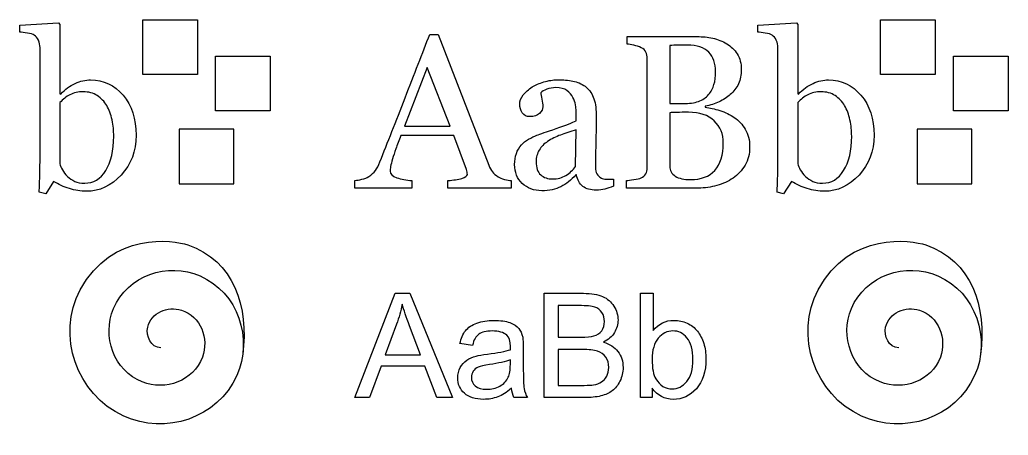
# Model space of a CAD drawing. Header units: inches. Extents: x 0 to 4, y 0 to 2.5.
# Drawn here: x 1.151 to 2.281, y 1.15 to 1.625 of the extents above; entities that cross this region are included whole.
import ezdxf

# ---------------------------------------------------------------- set-up
doc = ezdxf.new("R2010")
doc.units = ezdxf.units.IN
doc.layers.get('0').update_dxf_attribs({"linetype": 'CONTINUOUS'})

msp = doc.modelspace()

# ---------------------------------------------------------------- linework, layer by layer
at = {"color": 7}
for p, q in [((1.151177, 1.61872), (1.195366, 1.621528)), ((1.151177, 1.610908), (1.151177, 1.61872)), ((1.195366, 1.621528), (1.197076, 1.619697)), ((1.197076, 1.619697), (1.197076, 1.540351)), ((1.291667, 1.5625), (1.291667, 1.625)), ((1.291667, 1.625), (1.354167, 1.625)), ((1.354167, 1.625), (1.354167, 1.5625)), ((1.994417, 1.61872), (2.038607, 1.621528)), ((1.994417, 1.610908), (1.994417, 1.61872)), ((2.038607, 1.621528), (2.040316, 1.619697)), ((2.040316, 1.619697), (2.040316, 1.540351)), ((2.134907, 1.5625), (2.134907, 1.625)), ((2.134907, 1.625), (2.197407, 1.625)), ((2.197407, 1.625), (2.197407, 1.5625)), ((1.619662, 1.608222), (1.629427, 1.608222)), ((1.629427, 1.608222), (1.687167, 1.458808)), ((1.84537, 1.597114), (1.84537, 1.605781)), ((1.84537, 1.605781), (1.925326, 1.605781)), ((1.17437, 1.474067), (1.17437, 1.593207)), ((1.894076, 1.595649), (1.894076, 1.529121)), ((2.017611, 1.474067), (2.017611, 1.593207)), ((1.375, 1.520833), (1.375, 1.583333)), ((1.375, 1.583333), (1.4375, 1.583333)), ((1.4375, 1.583333), (1.4375, 1.520833)), ((2.21824, 1.520833), (2.21824, 1.583333)), ((2.21824, 1.583333), (2.28074, 1.583333)), ((2.28074, 1.583333), (2.28074, 1.520833)), ((1.61661, 1.570502), (1.590853, 1.503364)), ((1.642855, 1.503364), (1.61661, 1.570502)), ((1.868075, 1.456123), (1.868075, 1.580634)), ((1.354167, 1.5625), (1.291667, 1.5625)), ((2.197407, 1.5625), (2.134907, 1.5625)), ((1.197076, 1.540351), (1.19793, 1.540107)), ((1.938265, 1.539374), (1.938265, 1.539374)), ((2.040316, 1.540351), (2.04117, 1.540107)), ((1.197076, 1.530219), (1.197076, 1.460151)), ((1.894076, 1.529121), (1.909579, 1.529121)), ((1.934603, 1.526069), (1.934603, 1.52497)), ((2.040316, 1.530219), (2.040316, 1.460151)), ((1.4375, 1.520833), (1.375, 1.520833)), ((1.786898, 1.509467), (1.786898, 1.521552)), ((1.894076, 1.518745), (1.894076, 1.457709)), ((2.28074, 1.520833), (2.21824, 1.520833)), ((1.590853, 1.503364), (1.642855, 1.503364)), ((1.967684, 1.513251), (1.967684, 1.513251)), ((1.258599, 1.492011), (1.258599, 1.492011)), ((1.284111, 1.492866), (1.284112, 1.492866)), ((1.395833, 1.5), (1.333333, 1.5)), ((1.333333, 1.5), (1.333333, 1.4375)), ((1.395833, 1.4375), (1.395833, 1.5)), ((1.64725, 1.492499), (1.586581, 1.492499)), ((1.661654, 1.453681), (1.64725, 1.492499)), ((1.78641, 1.457099), (1.787142, 1.499213)), ((2.101839, 1.492011), (2.101839, 1.492011)), ((2.127352, 1.492866), (2.127352, 1.492866)), ((2.239074, 1.5), (2.176574, 1.5)), ((2.176574, 1.5), (2.176574, 1.4375)), ((2.239074, 1.4375), (2.239074, 1.5)), ((1.955111, 1.484077), (1.955111, 1.484077)), ((1.787386, 1.447577), (1.786654, 1.447577)), ((1.189874, 1.440131), (1.18084, 1.426093)), ((1.333333, 1.4375), (1.395833, 1.4375)), ((1.534213, 1.432563), (1.534213, 1.44123)), ((1.599398, 1.44123), (1.599398, 1.432563)), ((1.640536, 1.432563), (1.640536, 1.44123)), ((1.712679, 1.44123), (1.712679, 1.432563)), ((1.829745, 1.442572), (1.829745, 1.43476)), ((1.844515, 1.432563), (1.844515, 1.44123)), ((2.033114, 1.440131), (2.024081, 1.426093)), ((2.176574, 1.4375), (2.239074, 1.4375)), ((1.18084, 1.426093), (1.173272, 1.427802)), ((1.599398, 1.432563), (1.534213, 1.432563)), ((1.712679, 1.432563), (1.640536, 1.432563)), ((1.926547, 1.432563), (1.844515, 1.432563)), ((2.024081, 1.426093), (2.016512, 1.427802)), ((1.534213, 1.192925), (1.58003, 1.312229)), ((1.58003, 1.312229), (1.597038, 1.312229)), ((1.597038, 1.312229), (1.645866, 1.192925)), ((1.750521, 1.192925), (1.750521, 1.312229)), ((1.750521, 1.312229), (1.79528, 1.312229)), ((1.860384, 1.192925), (1.860384, 1.312229)), ((1.860384, 1.312229), (1.875032, 1.312229)), ((1.875032, 1.312229), (1.875032, 1.269667)), ((1.790153, 1.29815), (1.766309, 1.29815)), ((1.766309, 1.29815), (1.766309, 1.262099)), ((1.581739, 1.27691), (1.568636, 1.241916)), ((1.609082, 1.241916), (1.596631, 1.274957)), ((1.668491, 1.252739), (1.654167, 1.254693)), ((1.766309, 1.262099), (1.792106, 1.262099)), ((1.726595, 1.248671), (1.726595, 1.229139)), ((1.793896, 1.24802), (1.766308, 1.24802)), ((1.766308, 1.24802), (1.766309, 1.207004)), ((1.568636, 1.241916), (1.609082, 1.241916)), ((1.711784, 1.23093), (1.711784, 1.236301)), ((1.873813, 1.236789), (1.873813, 1.236789)), ((1.564079, 1.229058), (1.550977, 1.192925)), ((1.613965, 1.229058), (1.564079, 1.229058)), ((1.627881, 1.192925), (1.613965, 1.229058)), ((1.713005, 1.203586), (1.713005, 1.203586)), ((1.766309, 1.207004), (1.796012, 1.207004)), ((1.873975, 1.203749), (1.873974, 1.192925)), ((1.550977, 1.192925), (1.534213, 1.192925)), ((1.645866, 1.192925), (1.627881, 1.192925)), ((1.731234, 1.192925), (1.715934, 1.192925)), ((1.796012, 1.192925), (1.750521, 1.192925)), ((1.873974, 1.192925), (1.860384, 1.192925))]:
    msp.add_line(p, q, dxfattribs=at)
for points in [[(1.159844, 1.609809), (1.156263, 1.610378), (1.153374, 1.610745), (1.151177, 1.610908)], [(1.167656, 1.60749), (1.16611, 1.608548), (1.163506, 1.609321), (1.159844, 1.609809)], [(1.172417, 1.601508), (1.171197, 1.604275), (1.16961, 1.606269), (1.167656, 1.60749)], [(1.591586, 1.535835), (1.602084, 1.562934), (1.611442, 1.587064), (1.619662, 1.608222)], [(1.925326, 1.605781), (1.931511, 1.605781), (1.937411, 1.60517), (1.943026, 1.60395)], [(2.003084, 1.609809), (1.999504, 1.610378), (1.996615, 1.610745), (1.994417, 1.610908)], [(2.010897, 1.60749), (2.009351, 1.608548), (2.006746, 1.609321), (2.003084, 1.609809)], [(2.015658, 1.601508), (2.014437, 1.604275), (2.01285, 1.606269), (2.010897, 1.60749)], [(1.17437, 1.593207), (1.17437, 1.595974), (1.173719, 1.598741), (1.172417, 1.601508)], [(1.852938, 1.595893), (1.849927, 1.596544), (1.847404, 1.596951), (1.84537, 1.597114)], [(1.861117, 1.593086), (1.858675, 1.594306), (1.855949, 1.595242), (1.852938, 1.595893)], [(1.86661, 1.587959), (1.865715, 1.590075), (1.863884, 1.591784), (1.861117, 1.593086)], [(1.903964, 1.595893), (1.900057, 1.595812), (1.896761, 1.59573), (1.894076, 1.595649)], [(1.913851, 1.596137), (1.911247, 1.596137), (1.907951, 1.596056), (1.903964, 1.595893)], [(1.938509, 1.587958), (1.933301, 1.593411), (1.925082, 1.596137), (1.913851, 1.596137)], [(1.943026, 1.60395), (1.948723, 1.602729), (1.954134, 1.600572), (1.959261, 1.59748)], [(1.959261, 1.59748), (1.964063, 1.594632), (1.96801, 1.590766), (1.971102, 1.585883)], [(2.017611, 1.593207), (2.017611, 1.595974), (2.01696, 1.598741), (2.015658, 1.601508)], [(1.868075, 1.580634), (1.868075, 1.583401), (1.867587, 1.585843), (1.86661, 1.587959)], [(1.946322, 1.56562), (1.946322, 1.575141), (1.943718, 1.582587), (1.938509, 1.587958)], [(1.971102, 1.585883), (1.974195, 1.581), (1.975741, 1.57506), (1.975741, 1.568061)], [(1.944491, 1.550849), (1.945712, 1.554999), (1.946322, 1.559923), (1.946322, 1.56562)], [(1.975741, 1.568061), (1.975741, 1.561957), (1.974642, 1.556505), (1.972445, 1.551704)], [(1.19793, 1.540107), (1.202975, 1.545478), (1.208469, 1.549506), (1.214409, 1.552192)], [(1.214409, 1.552192), (1.220431, 1.554877), (1.226332, 1.55622), (1.23211, 1.55622)], [(1.23211, 1.55622), (1.246921, 1.55622), (1.25929, 1.550361), (1.269219, 1.538642)], [(1.726474, 1.539008), (1.729159, 1.542426), (1.732618, 1.545478), (1.73685, 1.548163)], [(1.73685, 1.548163), (1.740512, 1.550442), (1.744947, 1.552354), (1.750155, 1.5539)], [(1.750155, 1.5539), (1.755364, 1.555528), (1.76045, 1.556342), (1.765414, 1.556342)], [(1.765414, 1.556342), (1.77225, 1.556342), (1.778191, 1.555853), (1.783237, 1.554877)], [(1.783237, 1.554877), (1.788363, 1.553982), (1.793002, 1.551988), (1.797153, 1.548895)], [(1.797153, 1.548895), (1.801303, 1.545884), (1.804436, 1.541775), (1.806552, 1.536566)], [(1.938265, 1.539374), (1.941276, 1.542874), (1.943352, 1.546699), (1.944491, 1.550849)], [(1.972445, 1.551704), (1.970247, 1.546983), (1.967155, 1.542914), (1.963167, 1.539496)], [(2.04117, 1.540107), (2.046216, 1.545478), (2.051709, 1.549506), (2.05765, 1.552192)], [(2.05765, 1.552192), (2.063672, 1.554877), (2.069572, 1.55622), (2.07535, 1.55622)], [(2.07535, 1.55622), (2.090161, 1.55622), (2.102531, 1.550361), (2.112459, 1.538642)], [(1.20855, 1.539252), (1.204318, 1.537055), (1.200494, 1.534044), (1.197076, 1.530219)], [(1.223565, 1.542671), (1.217868, 1.542671), (1.212863, 1.541531), (1.20855, 1.539252)], [(1.239678, 1.538276), (1.235202, 1.541206), (1.229831, 1.542671), (1.223565, 1.542671)], [(1.250542, 1.526801), (1.247776, 1.531521), (1.244154, 1.535346), (1.239678, 1.538276)], [(1.269219, 1.538642), (1.279147, 1.526923), (1.284111, 1.511664), (1.284111, 1.492866)], [(1.722568, 1.528266), (1.722568, 1.532009), (1.72387, 1.53559), (1.726474, 1.539008)], [(1.753329, 1.545478), (1.750155, 1.544257), (1.747917, 1.542955), (1.746615, 1.541571)], [(1.746615, 1.541571), (1.746615, 1.539944), (1.746981, 1.537543), (1.747714, 1.534369)], [(1.763827, 1.547431), (1.760084, 1.547431), (1.756584, 1.54678), (1.753329, 1.545478)], [(1.7764, 1.544013), (1.773471, 1.546292), (1.76928, 1.547431), (1.763827, 1.547431)], [(1.783358, 1.5362), (1.781731, 1.539211), (1.779412, 1.541816), (1.7764, 1.544013)], [(1.806552, 1.536566), (1.808749, 1.531439), (1.809848, 1.524807), (1.809848, 1.516669)], [(1.926669, 1.531684), (1.93147, 1.533393), (1.935336, 1.535956), (1.938265, 1.539374)], [(1.963167, 1.539496), (1.959424, 1.536241), (1.955111, 1.533474), (1.950228, 1.531196)], [(2.051791, 1.539252), (2.047559, 1.537055), (2.043734, 1.534044), (2.040316, 1.530219)], [(2.066805, 1.542671), (2.061109, 1.542671), (2.056104, 1.541531), (2.051791, 1.539252)], [(2.082919, 1.538276), (2.078443, 1.541206), (2.073072, 1.542671), (2.066805, 1.542671)], [(2.093783, 1.526801), (2.091016, 1.531521), (2.087394, 1.535346), (2.082919, 1.538276)], [(2.112459, 1.538642), (2.122388, 1.526923), (2.127352, 1.511664), (2.127352, 1.492866)], [(1.256646, 1.510444), (1.255344, 1.51671), (1.253309, 1.522163), (1.250542, 1.526801)], [(1.562777, 1.462593), (1.571485, 1.484321), (1.581088, 1.508735), (1.591586, 1.535835)], [(1.725375, 1.5185), (1.723503, 1.52143), (1.722568, 1.524685), (1.722568, 1.528266)], [(1.748935, 1.52558), (1.748935, 1.522732), (1.747633, 1.520128), (1.745028, 1.517768)], [(1.747714, 1.534369), (1.748528, 1.531195), (1.748935, 1.528266), (1.748935, 1.52558)], [(1.786166, 1.527655), (1.785759, 1.530666), (1.784823, 1.533515), (1.783358, 1.5362)], [(1.786898, 1.521552), (1.786898, 1.52261), (1.786654, 1.524644), (1.786166, 1.527655)], [(1.909579, 1.529121), (1.916252, 1.529121), (1.921949, 1.529975), (1.926669, 1.531684)], [(1.950228, 1.531196), (1.945427, 1.528998), (1.940218, 1.527289), (1.934603, 1.526069)], [(1.934603, 1.52497), (1.939567, 1.5244), (1.945101, 1.523139), (1.951205, 1.521186)], [(2.099886, 1.510444), (2.098584, 1.51671), (2.09655, 1.522163), (2.093783, 1.526801)], [(1.734408, 1.514228), (1.730339, 1.514228), (1.727328, 1.515652), (1.725375, 1.5185)], [(1.745028, 1.517768), (1.742505, 1.515408), (1.738965, 1.514228), (1.734408, 1.514228)], [(1.809848, 1.516669), (1.809848, 1.505031), (1.809726, 1.494696), (1.809481, 1.485663)], [(1.902132, 1.518989), (1.898552, 1.518907), (1.895866, 1.518826), (1.894076, 1.518745)], [(1.915316, 1.519233), (1.910108, 1.519233), (1.905713, 1.519151), (1.902132, 1.518989)], [(1.944735, 1.509345), (1.937899, 1.515937), (1.928093, 1.519233), (1.915316, 1.519233)], [(1.951205, 1.521186), (1.957389, 1.519314), (1.962883, 1.516669), (1.967684, 1.513251)], [(1.258599, 1.492011), (1.258599, 1.498033), (1.257948, 1.504178), (1.256646, 1.510444)], [(1.764193, 1.500678), (1.775424, 1.504421), (1.782992, 1.507351), (1.786898, 1.509467)], [(1.955111, 1.484077), (1.955111, 1.49433), (1.951652, 1.502753), (1.944735, 1.509345)], [(1.967684, 1.513251), (1.97273, 1.509833), (1.976921, 1.505358), (1.980257, 1.499824)], [(2.101839, 1.492011), (2.101839, 1.498033), (2.101188, 1.504178), (2.099886, 1.510444)], [(1.249444, 1.452582), (1.255547, 1.462185), (1.258599, 1.475328), (1.258599, 1.492011)], [(1.284112, 1.492866), (1.284112, 1.474799), (1.278415, 1.459622), (1.267022, 1.447333)], [(1.586581, 1.492499), (1.584302, 1.486803), (1.58243, 1.481839), (1.580965, 1.477607)], [(1.732577, 1.488349), (1.735914, 1.490302), (1.739047, 1.491848), (1.741976, 1.492987)], [(1.741976, 1.492987), (1.745638, 1.494371), (1.753044, 1.496934), (1.764193, 1.500678)], [(1.768954, 1.493232), (1.763745, 1.491279), (1.758903, 1.488837), (1.754427, 1.485908)], [(1.787142, 1.499213), (1.780225, 1.497179), (1.774162, 1.495185), (1.768954, 1.493232)], [(1.980257, 1.499824), (1.983594, 1.49429), (1.985262, 1.487576), (1.985262, 1.479682)], [(2.092684, 1.452582), (2.098787, 1.462185), (2.101839, 1.475328), (2.101839, 1.492011)], [(2.127352, 1.492866), (2.127352, 1.474799), (2.121656, 1.459622), (2.110262, 1.447333)], [(1.718661, 1.471991), (1.719963, 1.475653), (1.721916, 1.478949), (1.72452, 1.481879)], [(1.72452, 1.481879), (1.726555, 1.48432), (1.72924, 1.486477), (1.732577, 1.488349)], [(1.754427, 1.485908), (1.750358, 1.483141), (1.747144, 1.479845), (1.744784, 1.47602)], [(1.809481, 1.485663), (1.809237, 1.476711), (1.809115, 1.466905), (1.809115, 1.456244)], [(1.945467, 1.452827), (1.951896, 1.459907), (1.955111, 1.470323), (1.955111, 1.484077)], [(1.174126, 1.449531), (1.174289, 1.457994), (1.17437, 1.466173), (1.17437, 1.474067)], [(1.580965, 1.477607), (1.579582, 1.473375), (1.578321, 1.469469), (1.577181, 1.465888)], [(1.716708, 1.45954), (1.716708, 1.464179), (1.717359, 1.468329), (1.718661, 1.471991)], [(1.744784, 1.47602), (1.742424, 1.472276), (1.741244, 1.467801), (1.741244, 1.462592)], [(1.985262, 1.479682), (1.985262, 1.471625), (1.983513, 1.464627), (1.980013, 1.458686)], [(2.017367, 1.449531), (2.017529, 1.457994), (2.017611, 1.466173), (2.017611, 1.474067)], [(1.197076, 1.460151), (1.197564, 1.458198), (1.1985, 1.455919), (1.199883, 1.453315)], [(1.557528, 1.452583), (1.559318, 1.455024), (1.561068, 1.458361), (1.562777, 1.462593)], [(1.574984, 1.457343), (1.574577, 1.455146), (1.574374, 1.453355), (1.574374, 1.451972)], [(1.577181, 1.465888), (1.576123, 1.462389), (1.575391, 1.45954), (1.574984, 1.457343)], [(1.687167, 1.458808), (1.688387, 1.455635), (1.689771, 1.453071), (1.691317, 1.451118)], [(1.725375, 1.437812), (1.719597, 1.443345), (1.716708, 1.450588), (1.716708, 1.45954)], [(1.741244, 1.462592), (1.741244, 1.455838), (1.742993, 1.450873), (1.746493, 1.4477)], [(1.894076, 1.457709), (1.894076, 1.452583), (1.896151, 1.448717), (1.900301, 1.446113)], [(1.980013, 1.458686), (1.976514, 1.452745), (1.971957, 1.447862), (1.966341, 1.444038)], [(2.040316, 1.460151), (2.040804, 1.458198), (2.04174, 1.455919), (2.043123, 1.453315)], [(1.173272, 1.427802), (1.173679, 1.433824), (1.173964, 1.441067), (1.174126, 1.449531)], [(1.199883, 1.453315), (1.201348, 1.450711), (1.203301, 1.448229), (1.205743, 1.445869)], [(1.205743, 1.445869), (1.208184, 1.44359), (1.210951, 1.441718), (1.214043, 1.440253)], [(1.225396, 1.438178), (1.235324, 1.438178), (1.24334, 1.44298), (1.249444, 1.452582)], [(1.267022, 1.447333), (1.255629, 1.435045), (1.242404, 1.428901), (1.227349, 1.428901)], [(1.54996, 1.445747), (1.553215, 1.447944), (1.555738, 1.450223), (1.557528, 1.452583)], [(1.574374, 1.451972), (1.574374, 1.448717), (1.576937, 1.446194), (1.582064, 1.444404)], [(1.656283, 1.443671), (1.660515, 1.444892), (1.662631, 1.446398), (1.662631, 1.448188)], [(1.662386, 1.450873), (1.662224, 1.451931), (1.66198, 1.452867), (1.661654, 1.453681)], [(1.662631, 1.448188), (1.662631, 1.44892), (1.662549, 1.449816), (1.662386, 1.450873)], [(1.691317, 1.451118), (1.692863, 1.449165), (1.69502, 1.447252), (1.697787, 1.445381)], [(1.746493, 1.4477), (1.750073, 1.444526), (1.75459, 1.442939), (1.760042, 1.442939)], [(1.760042, 1.442939), (1.76582, 1.442939), (1.770907, 1.444322), (1.775301, 1.447089)], [(1.786654, 1.447577), (1.781364, 1.441718), (1.775668, 1.437242), (1.769564, 1.43415)], [(1.775301, 1.447089), (1.779696, 1.449938), (1.783399, 1.453274), (1.78641, 1.457099)], [(1.794589, 1.434516), (1.790845, 1.437527), (1.788444, 1.441881), (1.787386, 1.447577)], [(1.809115, 1.456244), (1.809115, 1.45307), (1.809644, 1.450547), (1.810702, 1.448676)], [(1.810702, 1.448676), (1.811842, 1.446804), (1.813551, 1.445217), (1.815829, 1.443915)], [(1.861117, 1.44416), (1.86364, 1.445299), (1.86543, 1.446805), (1.866488, 1.448676)], [(1.866488, 1.448676), (1.867546, 1.450629), (1.868075, 1.453112), (1.868075, 1.456123)], [(1.900301, 1.446113), (1.904452, 1.443509), (1.91023, 1.442206), (1.917635, 1.442206)], [(1.917635, 1.442206), (1.929761, 1.442206), (1.939038, 1.445747), (1.945467, 1.452827)], [(2.016512, 1.427802), (2.016919, 1.433824), (2.017204, 1.441067), (2.017367, 1.449531)], [(2.043123, 1.453315), (2.044588, 1.450711), (2.046541, 1.448229), (2.048983, 1.445869)], [(2.048983, 1.445869), (2.051424, 1.44359), (2.054191, 1.441718), (2.057284, 1.440253)], [(2.068636, 1.438178), (2.078565, 1.438178), (2.08658, 1.44298), (2.092684, 1.452582)], [(2.110262, 1.447333), (2.098869, 1.435045), (2.085645, 1.428901), (2.070589, 1.428901)], [(1.207818, 1.431952), (1.20147, 1.433987), (1.195489, 1.436713), (1.189874, 1.440131)], [(1.214043, 1.440253), (1.217136, 1.43887), (1.22092, 1.438178), (1.225396, 1.438178)], [(1.534213, 1.44123), (1.536329, 1.441393), (1.538973, 1.44184), (1.542147, 1.442573)], [(1.542147, 1.442573), (1.545321, 1.443387), (1.547925, 1.444445), (1.54996, 1.445747)], [(1.582064, 1.444404), (1.587191, 1.442613), (1.592969, 1.441556), (1.599398, 1.44123)], [(1.640536, 1.44123), (1.646883, 1.441637), (1.652132, 1.442451), (1.656283, 1.443671)], [(1.697787, 1.445381), (1.699658, 1.444241), (1.7021, 1.443265), (1.705111, 1.442451)], [(1.705111, 1.442451), (1.708122, 1.441719), (1.710645, 1.441312), (1.712679, 1.44123)], [(1.747714, 1.429511), (1.73868, 1.429511), (1.731234, 1.432278), (1.725375, 1.437812)], [(1.815829, 1.443915), (1.81705, 1.443182), (1.818962, 1.442775), (1.821567, 1.442694)], [(1.829745, 1.43476), (1.82592, 1.433377), (1.822543, 1.432278), (1.819613, 1.431464)], [(1.821567, 1.442694), (1.824252, 1.442613), (1.826978, 1.442572), (1.829745, 1.442572)], [(1.844515, 1.44123), (1.846468, 1.441393), (1.849317, 1.441718), (1.85306, 1.442207)], [(1.85306, 1.442207), (1.856804, 1.442776), (1.859489, 1.443427), (1.861117, 1.44416)], [(1.947787, 1.435493), (1.940951, 1.43354), (1.933871, 1.432563), (1.926547, 1.432563)], [(1.966341, 1.444038), (1.960889, 1.440294), (1.954704, 1.437446), (1.947787, 1.435493)], [(2.051058, 1.431952), (2.044711, 1.433987), (2.038729, 1.436713), (2.033114, 1.440131)], [(2.057284, 1.440253), (2.060376, 1.43887), (2.06416, 1.438178), (2.068636, 1.438178)], [(1.227349, 1.428901), (1.220757, 1.428901), (1.214247, 1.429918), (1.207818, 1.431952)], [(1.769564, 1.43415), (1.763542, 1.431057), (1.756259, 1.429511), (1.747714, 1.429511)], [(1.809847, 1.430121), (1.8035, 1.430121), (1.798413, 1.431586), (1.794589, 1.434516)], [(1.819613, 1.431464), (1.816765, 1.430569), (1.813509, 1.430121), (1.809847, 1.430121)], [(2.070589, 1.428901), (2.063998, 1.428901), (2.057487, 1.429918), (2.051058, 1.431952)], [(1.220279, 1.31602), (1.25655, 1.383814), (1.326783, 1.37314), (1.343208, 1.367554)], [(2.063519, 1.31602), (2.09979, 1.383814), (2.170023, 1.37314), (2.186449, 1.367554)], [(1.343208, 1.367554), (1.395828, 1.34966), (1.413133, 1.297031), (1.405903, 1.24228)], [(2.186449, 1.367554), (2.239068, 1.34966), (2.256373, 1.297031), (2.249143, 1.24228)], [(1.258263, 1.294731), (1.27419, 1.332812), (1.320221, 1.348222), (1.357207, 1.332135)], [(2.101503, 1.294731), (2.11743, 1.332812), (2.163461, 1.348222), (2.200447, 1.332135)], [(1.357207, 1.332135), (1.400595, 1.313263), (1.418019, 1.260421), (1.399066, 1.218091)], [(2.200447, 1.332135), (2.243835, 1.313263), (2.26126, 1.260421), (2.242307, 1.218091)], [(1.269922, 1.171776), (1.215907, 1.196507), (1.192691, 1.264456), (1.220279, 1.31602)], [(1.79528, 1.312229), (1.804394, 1.312229), (1.811692, 1.311008), (1.817171, 1.308566)], [(2.113162, 1.171776), (2.059147, 1.196507), (2.035931, 1.264456), (2.063519, 1.31602)], [(1.588168, 1.299696), (1.586648, 1.292046), (1.584505, 1.284451), (1.581739, 1.27691)], [(1.596631, 1.274957), (1.592833, 1.284993), (1.590012, 1.29324), (1.588168, 1.299696)], [(1.817171, 1.308566), (1.822705, 1.306179), (1.827018, 1.302463), (1.830111, 1.297417)], [(1.291211, 1.210888), (1.258433, 1.223853), (1.245031, 1.263095), (1.258263, 1.294731)], [(1.297375, 1.273443), (1.301108, 1.290391), (1.320416, 1.297854), (1.335918, 1.293023)], [(1.335918, 1.293023), (1.358125, 1.286103), (1.367539, 1.260286), (1.359954, 1.23938)], [(1.808301, 1.296441), (1.804774, 1.29758), (1.798725, 1.29815), (1.790153, 1.29815)], [(1.816439, 1.290256), (1.81454, 1.293294), (1.811827, 1.295356), (1.808301, 1.296441)], [(1.819287, 1.279839), (1.819287, 1.2838), (1.818338, 1.287272), (1.816439, 1.290256)], [(1.830111, 1.297417), (1.833257, 1.292426), (1.834831, 1.287191), (1.834831, 1.281711)], [(2.134451, 1.210888), (2.101673, 1.223853), (2.088271, 1.263095), (2.101503, 1.294731)], [(2.140615, 1.273443), (2.144348, 1.290391), (2.163656, 1.297854), (2.179158, 1.293023)], [(2.179158, 1.293023), (2.201365, 1.286103), (2.210779, 1.260286), (2.203195, 1.23938)], [(1.660596, 1.269504), (1.66358, 1.273302), (1.667893, 1.276204), (1.673535, 1.278212)], [(1.673535, 1.278212), (1.679178, 1.280273), (1.685715, 1.281304), (1.693148, 1.281304)], [(1.693148, 1.281304), (1.700526, 1.281304), (1.706521, 1.280436), (1.711133, 1.2787)], [(1.711133, 1.2787), (1.715745, 1.276964), (1.719135, 1.274766), (1.721306, 1.272108)], [(1.816195, 1.269423), (1.818256, 1.27219), (1.819287, 1.275662), (1.819287, 1.279839)], [(1.834831, 1.281711), (1.834831, 1.276611), (1.833447, 1.27181), (1.83068, 1.267307)], [(1.875032, 1.269667), (1.881217, 1.277425), (1.889111, 1.281304), (1.898714, 1.281304)], [(1.898714, 1.281304), (1.904031, 1.281304), (1.909049, 1.280219), (1.913769, 1.278049)], [(1.913769, 1.278049), (1.918544, 1.275933), (1.92245, 1.272922), (1.925488, 1.269016)], [(1.3125, 1.25), (1.300824, 1.250126), (1.29517, 1.263431), (1.297375, 1.273443)], [(1.654167, 1.254693), (1.655469, 1.260824), (1.657612, 1.265761), (1.660596, 1.269504)], [(1.675734, 1.265516), (1.672479, 1.263129), (1.670065, 1.25887), (1.668491, 1.252739)], [(1.691034, 1.269178), (1.684143, 1.269178), (1.679044, 1.267958), (1.675734, 1.265516)], [(1.707716, 1.264214), (1.703973, 1.267524), (1.698412, 1.269178), (1.691034, 1.269178)], [(1.721306, 1.272108), (1.723476, 1.269504), (1.724995, 1.266195), (1.725863, 1.26218)], [(1.807161, 1.263482), (1.811176, 1.264676), (1.814187, 1.266656), (1.816195, 1.269423)], [(1.83068, 1.267307), (1.827913, 1.262804), (1.823736, 1.259169), (1.818148, 1.256402)], [(1.897413, 1.26926), (1.891011, 1.26926), (1.885478, 1.266466), (1.880812, 1.260878)], [(1.913608, 1.261203), (1.909159, 1.266574), (1.903761, 1.26926), (1.897413, 1.26926)], [(1.925488, 1.269016), (1.928581, 1.265164), (1.930995, 1.260498), (1.932731, 1.255019)], [(2.15574, 1.25), (2.144064, 1.250126), (2.13841, 1.263431), (2.140615, 1.273443)], [(1.711867, 1.2516), (1.711867, 1.257568), (1.710483, 1.261773), (1.707716, 1.264214)], [(1.725863, 1.26218), (1.726351, 1.259684), (1.726595, 1.255181), (1.726595, 1.248671)], [(1.792106, 1.262099), (1.799105, 1.262099), (1.804123, 1.26256), (1.807161, 1.263482)], [(1.818148, 1.256402), (1.825363, 1.254286), (1.830897, 1.250678), (1.834749, 1.245578)], [(1.880812, 1.260878), (1.876146, 1.255344), (1.873813, 1.247314), (1.873813, 1.236789)], [(1.920363, 1.23622), (1.920363, 1.247504), (1.918111, 1.255832), (1.913608, 1.261203)], [(1.932731, 1.255019), (1.934467, 1.249539), (1.935335, 1.24368), (1.935335, 1.23744)], [(1.67264, 1.240533), (1.675516, 1.241292), (1.679856, 1.242025), (1.685661, 1.24273)], [(1.685661, 1.24273), (1.697488, 1.24414), (1.706196, 1.245822), (1.711784, 1.247775)], [(1.711784, 1.247775), (1.711839, 1.249783), (1.711867, 1.251058), (1.711867, 1.2516)], [(1.811311, 1.245985), (1.807297, 1.247342), (1.801492, 1.24802), (1.793896, 1.24802)], [(1.820833, 1.239068), (1.818554, 1.242377), (1.81538, 1.244683), (1.811311, 1.245985)], [(1.834749, 1.245578), (1.838656, 1.240478), (1.840609, 1.234456), (1.840609, 1.227512)], [(1.359954, 1.23938), (1.349983, 1.211895), (1.31749, 1.200494), (1.291211, 1.210888)], [(1.654493, 1.227268), (1.656446, 1.230794), (1.658968, 1.233615), (1.662061, 1.235731)], [(1.662061, 1.235731), (1.665208, 1.237847), (1.668734, 1.239447), (1.67264, 1.240533)], [(1.711784, 1.236301), (1.706467, 1.234131), (1.698492, 1.232286), (1.687858, 1.230767)], [(1.824251, 1.227512), (1.824251, 1.231961), (1.823112, 1.235813), (1.820833, 1.239068)], [(1.873813, 1.236789), (1.873813, 1.226427), (1.875224, 1.21894), (1.878045, 1.214328)], [(1.913364, 1.211317), (1.91803, 1.216905), (1.920363, 1.225206), (1.920363, 1.23622)], [(1.935335, 1.23744), (1.935335, 1.222629), (1.931673, 1.211182), (1.924349, 1.203098)], [(2.203195, 1.23938), (2.193223, 1.211895), (2.16073, 1.200494), (2.134451, 1.210888)], [(1.651644, 1.215712), (1.651644, 1.219943), (1.652594, 1.223795), (1.654493, 1.227268)], [(1.669303, 1.223036), (1.667947, 1.220975), (1.667269, 1.218669), (1.667269, 1.216119)], [(1.675081, 1.227838), (1.672586, 1.226753), (1.67066, 1.225152), (1.669303, 1.223036)], [(1.687858, 1.230767), (1.681836, 1.229899), (1.677577, 1.228923), (1.675081, 1.227838)], [(1.709424, 1.216282), (1.710997, 1.219591), (1.711784, 1.224474), (1.711784, 1.23093)], [(1.726595, 1.229139), (1.726595, 1.215522), (1.726894, 1.206896), (1.72749, 1.203261)], [(1.821891, 1.217421), (1.823464, 1.22035), (1.824251, 1.223714), (1.824251, 1.227512)], [(1.840609, 1.227512), (1.840609, 1.221924), (1.839415, 1.216715), (1.837028, 1.211887)], [(1.399066, 1.218091), (1.377261, 1.169391), (1.317592, 1.14995), (1.269922, 1.171776)], [(1.659294, 1.197889), (1.654194, 1.202555), (1.651644, 1.208496), (1.651644, 1.215712)], [(1.667269, 1.216119), (1.667269, 1.212213), (1.668734, 1.208957), (1.671663, 1.206353)], [(1.69974, 1.206109), (1.704134, 1.208605), (1.707362, 1.211996), (1.709424, 1.216282)], [(1.806755, 1.207574), (1.810389, 1.208225), (1.813428, 1.20931), (1.815869, 1.210829)], [(1.815869, 1.210829), (1.818311, 1.212348), (1.820318, 1.214545), (1.821891, 1.217421)], [(1.837028, 1.211887), (1.834695, 1.207113), (1.831793, 1.203423), (1.82832, 1.200819)], [(1.878045, 1.214328), (1.882656, 1.206787), (1.888896, 1.203016), (1.896762, 1.203016)], [(1.896762, 1.203016), (1.903164, 1.203016), (1.908698, 1.205783), (1.913364, 1.211317)], [(2.242307, 1.218091), (2.220501, 1.169391), (2.160832, 1.14995), (2.113162, 1.171776)], [(1.681185, 1.190972), (1.671691, 1.190972), (1.664394, 1.193278), (1.659294, 1.197889)], [(1.671663, 1.206353), (1.674647, 1.203749), (1.678988, 1.202447), (1.684684, 1.202447)], [(1.684684, 1.202447), (1.690327, 1.202447), (1.695345, 1.203668), (1.69974, 1.206109)], [(1.713005, 1.203586), (1.707579, 1.198975), (1.702344, 1.195719), (1.697298, 1.193821)], [(1.715934, 1.192925), (1.714415, 1.195963), (1.713439, 1.199517), (1.713005, 1.203586)], [(1.72749, 1.203261), (1.728142, 1.19968), (1.729389, 1.196235), (1.731234, 1.192925)], [(1.796012, 1.207004), (1.801112, 1.207004), (1.804693, 1.207194), (1.806755, 1.207574)], [(1.82832, 1.200819), (1.824848, 1.198215), (1.820481, 1.196235), (1.815218, 1.194878)], [(1.897982, 1.190972), (1.887782, 1.190972), (1.87978, 1.195231), (1.873975, 1.203749)], [(1.924349, 1.203098), (1.917025, 1.195014), (1.908236, 1.190972), (1.897982, 1.190972)], [(1.697298, 1.193821), (1.692307, 1.191922), (1.686936, 1.190972), (1.681185, 1.190972)], [(1.815218, 1.194878), (1.81001, 1.193576), (1.803608, 1.192925), (1.796012, 1.192925)]]:
    msp.add_open_spline(points, degree=3, dxfattribs=at)

doc.saveas('drawing.dxf')
